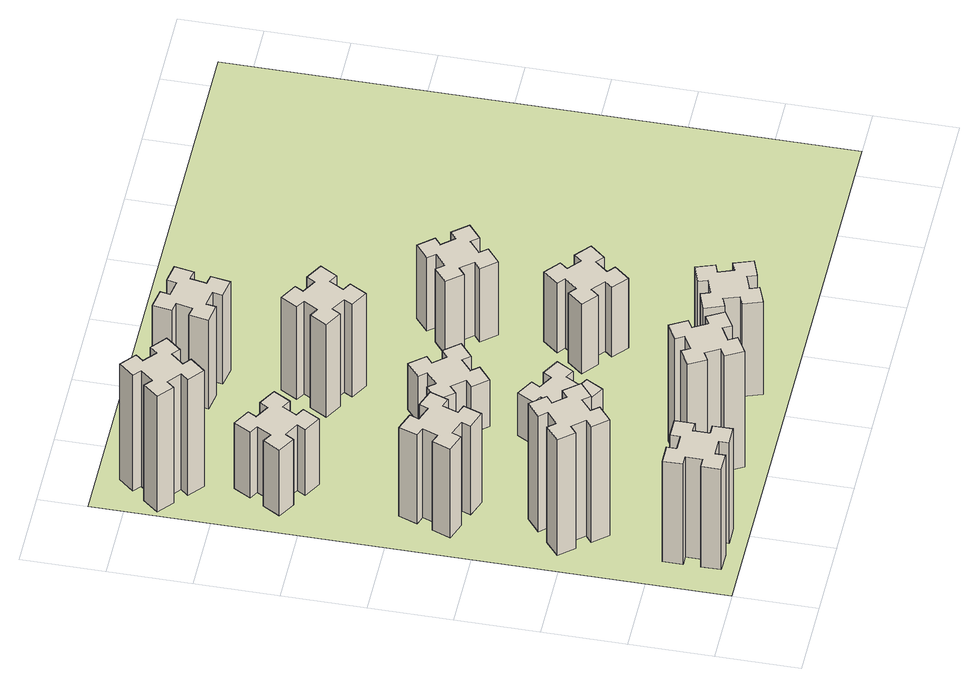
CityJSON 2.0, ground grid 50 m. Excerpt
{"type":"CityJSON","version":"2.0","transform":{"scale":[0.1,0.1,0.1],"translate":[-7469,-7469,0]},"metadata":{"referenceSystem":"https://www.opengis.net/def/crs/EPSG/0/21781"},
"CityObjects":{
"building1":{"type":"Building","attributes":{"class":"1000","function":"1000","usage":"1000","yearOfConstruction":2016,"roofType":"1000","measuredHeight":78,"storeysAboveGround":30,"storeysBelowGround":0},"geometry":[{"type":"Solid","lod":"1","boundaries":[[[[0,1,2,3,4,5,6,7,8,9,10,11,12,13,14,15,16,17,18,19]],[[17,16,20,21]],[[16,15,22,20]],[[15,14,23,22]],[[14,13,24,23]],[[13,12,25,24]],[[12,11,26,25]],[[11,10,27,26]],[[10,9,28,27]],[[9,8,29,28]],[[8,7,30,29]],[[7,6,31,30]],[[6,5,32,31]],[[5,4,33,32]],[[4,3,34,33]],[[3,2,35,34]],[[2,1,36,35]],[[1,0,37,36]],[[0,19,38,37]],[[19,18,39,38]],[[18,17,21,39]],[[24,25,26,27,28,29,30,31,32,33,34,35,36,37,38,39,21,20,22,23]]]]}]},
"building2":{"type":"Building","attributes":{"class":"1000","function":"1000","usage":"1000","yearOfConstruction":2016,"roofType":"1000","measuredHeight":90,"storeysAboveGround":30,"storeysBelowGround":0},"geometry":[{"type":"Solid","lod":"1","boundaries":[[[[40,41,42,43,44,45,46,47,48,49,50,51,52,53,54,55,56,57,58,59]],[[57,56,60,61]],[[56,55,62,60]],[[55,54,63,62]],[[54,53,64,63]],[[53,52,65,64]],[[52,51,66,65]],[[51,50,67,66]],[[50,49,68,67]],[[49,48,69,68]],[[48,47,70,69]],[[47,46,71,70]],[[46,45,72,71]],[[45,44,73,72]],[[44,43,74,73]],[[43,42,75,74]],[[42,41,76,75]],[[41,40,77,76]],[[40,59,78,77]],[[59,58,79,78]],[[58,57,61,79]],[[64,65,66,67,68,69,70,71,72,73,74,75,76,77,78,79,61,60,62,63]]]]}]},
"building3":{"type":"Building","attributes":{"class":"1000","function":"1000","usage":"1000","yearOfConstruction":2016,"roofType":"1000","measuredHeight":69,"storeysAboveGround":30,"storeysBelowGround":0},"geometry":[{"type":"Solid","lod":"1","boundaries":[[[[80,81,82,83,84,85,86,87,88,89,90,91,92,93,94,95,96,97,98,99]],[[97,96,100,101]],[[96,95,102,100]],[[95,94,103,102]],[[94,93,104,103]],[[93,92,105,104]],[[92,91,106,105]],[[91,90,107,106]],[[90,89,108,107]],[[89,88,109,108]],[[88,87,110,109]],[[87,86,111,110]],[[86,85,112,111]],[[85,84,113,112]],[[84,83,114,113]],[[83,82,115,114]],[[82,81,116,115]],[[81,80,117,116]],[[80,99,118,117]],[[99,98,119,118]],[[98,97,101,119]],[[104,105,106,107,108,109,110,111,112,113,114,115,116,117,118,119,101,100,102,103]]]]}]},
"building4":{"type":"Building","attributes":{"class":"1000","function":"1000","usage":"1000","yearOfConstruction":2016,"roofType":"1000","measuredHeight":51,"storeysAboveGround":30,"storeysBelowGround":0},"geometry":[{"type":"Solid","lod":"1","boundaries":[[[[120,121,122,123,124,125,126,127,128,129,130,131,132,133,134,135,136,137,138,139]],[[137,136,140,141]],[[136,135,142,140]],[[135,134,143,142]],[[134,133,144,143]],[[133,132,145,144]],[[132,131,146,145]],[[131,130,147,146]],[[130,129,148,147]],[[129,128,149,148]],[[128,127,150,149]],[[127,126,151,150]],[[126,125,152,151]],[[125,124,153,152]],[[124,123,154,153]],[[123,122,155,154]],[[122,121,156,155]],[[121,120,157,156]],[[120,139,158,157]],[[139,138,159,158]],[[138,137,141,159]],[[144,145,146,147,148,149,150,151,152,153,154,155,156,157,158,159,141,140,142,143]]]]}]},
"building5":{"type":"Building","attributes":{"class":"1000","function":"1000","usage":"1000","yearOfConstruction":2016,"roofType":"1000","measuredHeight":90,"storeysAboveGround":30,"storeysBelowGround":0},"geometry":[{"type":"Solid","lod":"1","boundaries":[[[[160,161,162,163,164,165,166,167,168,169,170,171,172,173,174,175,176,177,178,179]],[[177,176,180,181]],[[176,175,182,180]],[[175,174,183,182]],[[174,173,184,183]],[[173,172,185,184]],[[172,171,186,185]],[[171,170,187,186]],[[170,169,188,187]],[[169,168,189,188]],[[168,167,190,189]],[[167,166,191,190]],[[166,165,192,191]],[[165,164,193,192]],[[164,163,194,193]],[[163,162,195,194]],[[162,161,196,195]],[[161,160,197,196]],[[160,179,198,197]],[[179,178,199,198]],[[178,177,181,199]],[[184,185,186,187,188,189,190,191,192,193,194,195,196,197,198,199,181,180,182,183]]]]}]},
"building6":{"type":"Building","attributes":{"class":"1000","function":"1000","usage":"1000","yearOfConstruction":2016,"roofType":"1000","measuredHeight":90,"storeysAboveGround":30,"storeysBelowGround":0},"geometry":[{"type":"Solid","lod":"1","boundaries":[[[[200,201,202,203,204,205,206,207,208,209,210,211,212,213,214,215,216,217,218,219]],[[217,216,220,221]],[[216,215,222,220]],[[215,214,223,222]],[[214,213,224,223]],[[213,212,225,224]],[[212,211,226,225]],[[211,210,227,226]],[[210,209,228,227]],[[209,208,229,228]],[[208,207,230,229]],[[207,206,231,230]],[[206,205,232,231]],[[205,204,233,232]],[[204,203,234,233]],[[203,202,235,234]],[[202,201,236,235]],[[201,200,237,236]],[[200,219,238,237]],[[219,218,239,238]],[[218,217,221,239]],[[224,225,226,227,228,229,230,231,232,233,234,235,236,237,238,239,221,220,222,223]]]]}]},
"building7":{"type":"Building","attributes":{"class":"1000","function":"1000","usage":"1000","yearOfConstruction":2016,"roofType":"1000","measuredHeight":33,"storeysAboveGround":30,"storeysBelowGround":0},"geometry":[{"type":"Solid","lod":"1","boundaries":[[[[240,241,242,243,244,245,246,247,248,249,250,251,252,253,254,255,256,257,258,259]],[[257,256,260,261]],[[256,255,262,260]],[[255,254,263,262]],[[254,253,264,263]],[[253,252,265,264]],[[252,251,266,265]],[[251,250,267,266]],[[250,249,268,267]],[[249,248,269,268]],[[248,247,270,269]],[[247,246,271,270]],[[246,245,272,271]],[[245,244,273,272]],[[244,243,274,273]],[[243,242,275,274]],[[242,241,276,275]],[[241,240,277,276]],[[240,259,278,277]],[[259,258,279,278]],[[258,257,261,279]],[[264,265,266,267,268,269,270,271,272,273,274,275,276,277,278,279,261,260,262,263]]]]}]},
"building8":{"type":"Building","attributes":{"class":"1000","function":"1000","usage":"1000","yearOfConstruction":2016,"roofType":"1000","measuredHeight":36,"storeysAboveGround":30,"storeysBelowGround":0},"geometry":[{"type":"Solid","lod":"1","boundaries":[[[[280,281,282,283,284,285,286,287,288,289,290,291,292,293,294,295,296,297,298,299]],[[297,296,300,301]],[[296,295,302,300]],[[295,294,303,302]],[[294,293,304,303]],[[293,292,305,304]],[[292,291,306,305]],[[291,290,307,306]],[[290,289,308,307]],[[289,288,309,308]],[[288,287,310,309]],[[287,286,311,310]],[[286,285,312,311]],[[285,284,313,312]],[[284,283,314,313]],[[283,282,315,314]],[[282,281,316,315]],[[281,280,317,316]],[[280,299,318,317]],[[299,298,319,318]],[[298,297,301,319]],[[304,305,306,307,308,309,310,311,312,313,314,315,316,317,318,319,301,300,302,303]]]]}]},
"building9":{"type":"Building","attributes":{"class":"1000","function":"1000","usage":"1000","yearOfConstruction":2016,"roofType":"1000","measuredHeight":72,"storeysAboveGround":30,"storeysBelowGround":0},"geometry":[{"type":"Solid","lod":"1","boundaries":[[[[320,321,322,323,324,325,326,327,328,329,330,331,332,333,334,335,336,337,338,339]],[[337,336,340,341]],[[336,335,342,340]],[[335,334,343,342]],[[334,333,344,343]],[[333,332,345,344]],[[332,331,346,345]],[[331,330,347,346]],[[330,329,348,347]],[[329,328,349,348]],[[328,327,350,349]],[[327,326,351,350]],[[326,325,352,351]],[[325,324,353,352]],[[324,323,354,353]],[[323,322,355,354]],[[322,321,356,355]],[[321,320,357,356]],[[320,339,358,357]],[[339,338,359,358]],[[338,337,341,359]],[[344,345,346,347,348,349,350,351,352,353,354,355,356,357,358,359,341,340,342,343]]]]}]},
"building10":{"type":"Building","attributes":{"class":"1000","function":"1000","usage":"1000","yearOfConstruction":2016,"roofType":"1000","measuredHeight":72,"storeysAboveGround":30,"storeysBelowGround":0},"geometry":[{"type":"Solid","lod":"1","boundaries":[[[[360,361,362,363,364,365,366,367,368,369,370,371,372,373,374,375,376,377,378,379]],[[377,376,380,381]],[[376,375,382,380]],[[375,374,383,382]],[[374,373,384,383]],[[373,372,385,384]],[[372,371,386,385]],[[371,370,387,386]],[[370,369,388,387]],[[369,368,389,388]],[[368,367,390,389]],[[367,366,391,390]],[[366,365,392,391]],[[365,364,393,392]],[[364,363,394,393]],[[363,362,395,394]],[[362,361,396,395]],[[361,360,397,396]],[[360,379,398,397]],[[379,378,399,398]],[[378,377,381,399]],[[384,385,386,387,388,389,390,391,392,393,394,395,396,397,398,399,381,380,382,383]]]]}]},
"building11":{"type":"Building","attributes":{"class":"1000","function":"1000","usage":"1000","yearOfConstruction":2016,"roofType":"1000","measuredHeight":69,"storeysAboveGround":30,"storeysBelowGround":0},"geometry":[{"type":"Solid","lod":"1","boundaries":[[[[400,401,402,403,404,405,406,407,408,409,410,411,412,413,414,415,416,417,418,419]],[[417,416,420,421]],[[416,415,422,420]],[[415,414,423,422]],[[414,413,424,423]],[[413,412,425,424]],[[412,411,426,425]],[[411,410,427,426]],[[410,409,428,427]],[[409,408,429,428]],[[408,407,430,429]],[[407,406,431,430]],[[406,405,432,431]],[[405,404,433,432]],[[404,403,434,433]],[[403,402,435,434]],[[402,401,436,435]],[[401,400,437,436]],[[400,419,438,437]],[[419,418,439,438]],[[418,417,421,439]],[[424,425,426,427,428,429,430,431,432,433,434,435,436,437,438,439,421,420,422,423]]]]}]},
"building12":{"type":"Building","attributes":{"class":"1000","function":"1000","usage":"1000","yearOfConstruction":2016,"roofType":"1000","measuredHeight":54,"storeysAboveGround":30,"storeysBelowGround":0},"geometry":[{"type":"Solid","lod":"1","boundaries":[[[[440,441,442,443,444,445,446,447,448,449,450,451,452,453,454,455,456,457,458,459]],[[457,456,460,461]],[[456,455,462,460]],[[455,454,463,462]],[[454,453,464,463]],[[453,452,465,464]],[[452,451,466,465]],[[451,450,467,466]],[[450,449,468,467]],[[449,448,469,468]],[[448,447,470,469]],[[447,446,471,470]],[[446,445,472,471]],[[445,444,473,472]],[[444,443,474,473]],[[443,442,475,474]],[[442,441,476,475]],[[441,440,477,476]],[[440,459,478,477]],[[459,458,479,478]],[[458,457,461,479]],[[464,465,466,467,468,469,470,471,472,473,474,475,476,477,478,479,461,460,462,463]]]]}]},
"building13":{"type":"Building","attributes":{"class":"1000","function":"1000","usage":"1000","yearOfConstruction":2016,"roofType":"1000","measuredHeight":57,"storeysAboveGround":30,"storeysBelowGround":0},"geometry":[{"type":"Solid","lod":"1","boundaries":[[[[480,481,482,483,484,485,486,487,488,489,490,491,492,493,494,495,496,497,498,499]],[[497,496,500,501]],[[496,495,502,500]],[[495,494,503,502]],[[494,493,504,503]],[[493,492,505,504]],[[492,491,506,505]],[[491,490,507,506]],[[490,489,508,507]],[[489,488,509,508]],[[488,487,510,509]],[[487,486,511,510]],[[486,485,512,511]],[[485,484,513,512]],[[484,483,514,513]],[[483,482,515,514]],[[482,481,516,515]],[[481,480,517,516]],[[480,499,518,517]],[[499,498,519,518]],[[498,497,501,519]],[[504,505,506,507,508,509,510,511,512,513,514,515,516,517,518,519,501,500,502,503]]]]}]},
"landuse1":{"type":"LandUse","attributes":{"name":"plot1","function":"1010"},"geometry":[{"type":"MultiSurface","lod":"1","boundaries":[[[520,521,522,523]]]}]}
},
"vertices":[
[265,325,0],[265,225,0],[205,225,0],[205,105,0],[325,105,0],[325,165,0],[425,165,0],[425,105,0],[545,105,0],[545,225,0],[485,225,0],[485,325,0],[545,325,0],[545,445,0],[425,445,0],[425,385,0],[325,385,0],[325,445,0],[205,445,0],[205,325,0],[325,385,780],[325,445,780],[425,385,780],[425,445,780],[545,445,780],[545,325,780],[485,325,780],[485,225,780],[545,225,780],[545,105,780],[425,105,780],[425,165,780],[325,165,780],[325,105,780],[205,105,780],[205,225,780],[265,225,780],[265,325,780],[205,325,780],[205,445,780],
[492,1048,0],[427,1124,0],[473,1163,0],[396,1255,0],[304,1178,0],[343,1132,0],[266,1067,0],[228,1113,0],[136,1036,0],[213,944,0],[259,983,0],[323,906,0],[277,868,0],[354,776,0],[446,853,0],[408,899,0],[484,963,0],[523,917,0],[615,994,0],[538,1086,0],[484,963,900],[523,917,900],[408,899,900],[446,853,900],[354,776,900],[277,868,900],[323,906,900],[259,983,900],[213,944,900],[136,1036,900],[228,1113,900],[266,1067,900],[343,1132,900],[304,1178,900],[396,1255,900],[473,1163,900],[427,1124,900],[492,1048,900],[538,1086,900],[615,994,900],
[291,1669,0],[385,1635,0],[364,1579,0],[477,1537,0],[518,1650,0],[462,1671,0],[496,1765,0],[552,1744,0],[593,1857,0],[480,1898,0],[460,1842,0],[366,1876,0],[387,1932,0],[274,1973,0],[233,1860,0],[289,1840,0],[255,1746,0],[199,1767,0],[157,1654,0],[270,1613,0],[255,1746,690],[199,1767,690],[289,1840,690],[233,1860,690],[274,1973,690],[387,1932,690],[366,1876,690],[460,1842,690],[480,1898,690],[593,1857,690],[552,1744,690],[496,1765,690],[462,1671,690],[518,1650,690],[477,1537,690],[364,1579,690],[385,1635,690],[291,1669,690],[270,1613,690],[157,1654,690],
[446,2597,0],[496,2684,0],[548,2654,0],[608,2758,0],[504,2818,0],[474,2766,0],[387,2816,0],[417,2868,0],[313,2928,0],[253,2824,0],[305,2794,0],[255,2707,0],[203,2737,0],[143,2633,0],[247,2573,0],[277,2625,0],[364,2575,0],[334,2523,0],[438,2463,0],[498,2567,0],[364,2575,510],[334,2523,510],[277,2625,510],[247,2573,510],[143,2633,510],[203,2737,510],[255,2707,510],[305,2794,510],[253,2824,510],[313,2928,510],[417,2868,510],[387,2816,510],[474,2766,510],[504,2818,510],[608,2758,510],[548,2654,510],[496,2684,510],[446,2597,510],[498,2567,510],[438,2463,510],
[1127,255,0],[1214,305,0],[1244,253,0],[1348,313,0],[1288,417,0],[1236,387,0],[1186,474,0],[1238,504,0],[1178,608,0],[1074,548,0],[1104,496,0],[1017,446,0],[987,498,0],[883,438,0],[943,334,0],[995,364,0],[1045,277,0],[993,247,0],[1053,143,0],[1157,203,0],[1045,277,900],[993,247,900],[995,364,900],[943,334,900],[883,438,900],[987,498,900],[1017,446,900],[1104,496,900],[1074,548,900],[1178,608,900],[1238,504,900],[1186,474,900],[1236,387,900],[1288,417,900],[1348,313,900],[1244,253,900],[1214,305,900],[1127,255,900],[1157,203,900],[1053,143,900],
[384,3387,0],[308,3452,0],[346,3498,0],[254,3575,0],[177,3483,0],[223,3444,0],[159,3368,0],[113,3406,0],[36,3314,0],[128,3237,0],[166,3283,0],[243,3219,0],[204,3173,0],[296,3096,0],[373,3188,0],[327,3226,0],[392,3303,0],[438,3264,0],[515,3356,0],[423,3433,0],[392,3303,900],[438,3264,900],[327,3226,900],[373,3188,900],[296,3096,900],[204,3173,900],[243,3219,900],[166,3283,900],[128,3237,900],[36,3314,900],[113,3406,900],[159,3368,900],[223,3444,900],[177,3483,900],[254,3575,900],[346,3498,900],[308,3452,900],[384,3387,900],[423,3433,900],[515,3356,900],
[1186,1117,0],[1236,1204,0],[1288,1174,0],[1348,1278,0],[1244,1338,0],[1214,1286,0],[1127,1336,0],[1157,1388,0],[1053,1448,0],[993,1344,0],[1045,1314,0],[995,1227,0],[943,1257,0],[883,1153,0],[987,1093,0],[1017,1145,0],[1104,1095,0],[1074,1043,0],[1178,983,0],[1238,1087,0],[1104,1095,330],[1074,1043,330],[1017,1145,330],[987,1093,330],[883,1153,330],[943,1257,330],[995,1227,330],[1045,1314,330],[993,1344,330],[1053,1448,330],[1157,1388,330],[1127,1336,330],[1214,1286,330],[1244,1338,330],[1348,1278,330],[1288,1174,330],[1236,1204,330],[1186,1117,330],[1238,1087,330],[1178,983,330],
[1083,1972,0],[1006,1907,0],[968,1953,0],[876,1876,0],[953,1784,0],[999,1823,0],[1063,1746,0],[1017,1708,0],[1094,1616,0],[1186,1693,0],[1148,1739,0],[1224,1803,0],[1263,1757,0],[1355,1834,0],[1278,1926,0],[1232,1888,0],[1167,1964,0],[1213,2003,0],[1136,2095,0],[1044,2018,0],[1167,1964,360],[1213,2003,360],[1232,1888,360],[1278,1926,360],[1355,1834,360],[1263,1757,360],[1224,1803,360],[1148,1739,360],[1186,1693,360],[1094,1616,360],[1017,1708,360],[1063,1746,360],[999,1823,360],[953,1784,360],[876,1876,360],[968,1953,360],[1006,1907,360],[1083,1972,360],[1044,2018,360],[1136,2095,360],
[1765,496,0],[1671,462,0],[1650,518,0],[1537,477,0],[1579,364,0],[1635,385,0],[1669,291,0],[1613,270,0],[1654,157,0],[1767,199,0],[1746,255,0],[1840,289,0],[1860,233,0],[1973,274,0],[1932,387,0],[1876,366,0],[1842,460,0],[1898,480,0],[1857,593,0],[1744,552,0],[1842,460,720],[1898,480,720],[1876,366,720],[1932,387,720],[1973,274,720],[1860,233,720],[1840,289,720],[1746,255,720],[1767,199,720],[1654,157,720],[1613,270,720],[1669,291,720],[1635,385,720],[1579,364,720],[1537,477,720],[1650,518,720],[1671,462,720],[1765,496,720],[1744,552,720],[1857,593,720],
[1314,2666,0],[1227,2716,0],[1257,2768,0],[1153,2828,0],[1093,2724,0],[1145,2694,0],[1095,2607,0],[1043,2637,0],[983,2533,0],[1087,2473,0],[1117,2525,0],[1204,2475,0],[1174,2423,0],[1278,2363,0],[1338,2467,0],[1286,2497,0],[1336,2584,0],[1388,2554,0],[1448,2658,0],[1344,2718,0],[1336,2584,720],[1388,2554,720],[1286,2497,720],[1338,2467,720],[1278,2363,720],[1174,2423,720],[1204,2475,720],[1117,2525,720],[1087,2473,720],[983,2533,720],[1043,2637,720],[1095,2607,720],[1145,2694,720],[1093,2724,720],[1153,2828,720],[1257,2768,720],[1227,2716,720],[1314,2666,720],[1344,2718,720],[1448,2658,720],
[1016,3404,0],[998,3305,0],[939,3316,0],[918,3197,0],[1037,3177,0],[1047,3236,0],[1145,3218,0],[1135,3159,0],[1253,3138,0],[1274,3257,0],[1215,3267,0],[1232,3365,0],[1291,3355,0],[1312,3473,0],[1194,3494,0],[1184,3435,0],[1085,3452,0],[1096,3511,0],[977,3532,0],[957,3414,0],[1085,3452,690],[1096,3511,690],[1184,3435,690],[1194,3494,690],[1312,3473,690],[1291,3355,690],[1232,3365,690],[1215,3267,690],[1274,3257,690],[1253,3138,690],[1135,3159,690],[1145,3218,690],[1047,3236,690],[1037,3177,690],[918,3197,690],[939,3316,690],[998,3305,690],[1016,3404,690],[957,3414,690],[977,3532,690],
[1746,1163,0],[1823,1099,0],[1784,1053,0],[1876,976,0],[1953,1068,0],[1907,1106,0],[1972,1183,0],[2018,1144,0],[2095,1236,0],[2003,1313,0],[1964,1267,0],[1888,1332,0],[1926,1378,0],[1834,1455,0],[1757,1363,0],[1803,1324,0],[1739,1248,0],[1693,1286,0],[1616,1194,0],[1708,1117,0],[1739,1248,540],[1693,1286,540],[1803,1324,540],[1757,1363,540],[1834,1455,540],[1926,1378,540],[1888,1332,540],[1964,1267,540],[2003,1313,540],[2095,1236,540],[2018,1144,540],[1972,1183,540],[1907,1106,540],[1953,1068,540],[1876,976,540],[1784,1053,540],[1823,1099,540],[1746,1163,540],[1708,1117,540],[1616,1194,540],
[1972,1988,0],[1907,2064,0],[1953,2103,0],[1876,2195,0],[1784,2118,0],[1823,2072,0],[1746,2007,0],[1708,2053,0],[1616,1976,0],[1693,1884,0],[1739,1923,0],[1803,1846,0],[1757,1808,0],[1834,1716,0],[1926,1793,0],[1888,1839,0],[1964,1903,0],[2003,1857,0],[2095,1934,0],[2018,2026,0],[1964,1903,570],[2003,1857,570],[1888,1839,570],[1926,1793,570],[1834,1716,570],[1757,1808,570],[1803,1846,570],[1739,1923,570],[1693,1884,570],[1616,1976,570],[1708,2053,570],[1746,2007,570],[1823,2072,570],[1784,2118,570],[1876,2195,570],[1953,2103,570],[1907,2064,570],[1972,1988,570],[2018,2026,570],[2095,1934,570],
[5,3705,0],[3705,3705,0],[3705,5,0],[5,5,0]
]}
